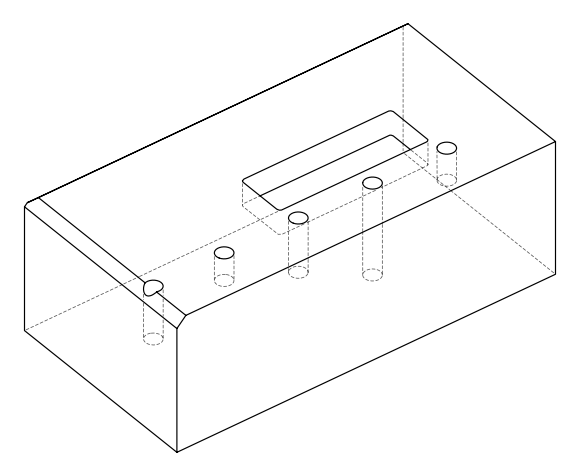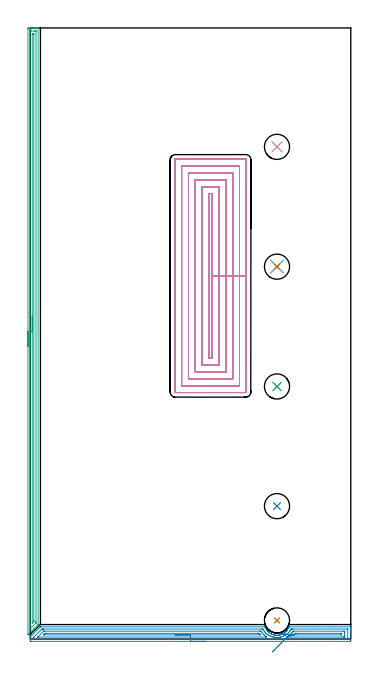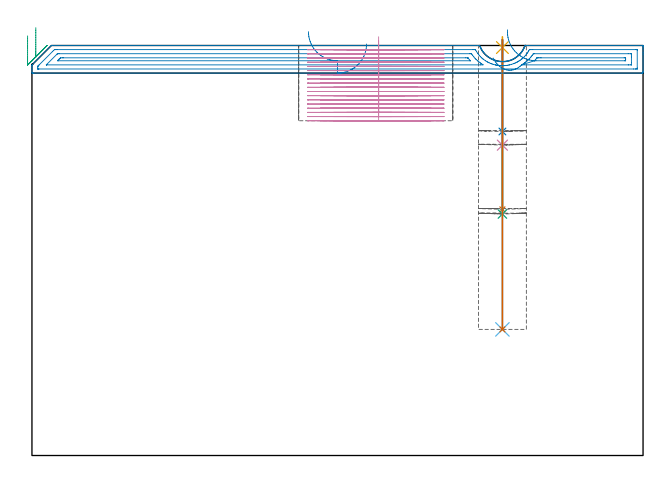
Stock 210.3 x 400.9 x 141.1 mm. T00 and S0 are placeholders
(PLAN: 10 operations, 5 tool changes, 87.2 min)
(1 INDEXABLE_INSERT_DRILL_BLIND_HOLE_FROM_SOLID | STEP1POCKET | NXT0302_004 | 0.24 min | 11996 mm3)
(2 INDEXABLE_INSERT_DRILL_BLIND_HOLE_FROM_SOLID_1 | STEP1POCKET_1 | NXT0302_004 | 0.13 min | 6274 mm3)
(3 INDEXABLE_INSERT_DRILL_BLIND_HOLE_FROM_SOLID_2 | STEP1POCKET_2 | NXT0302_004 | 0.24 min | 12337 mm3)
(4 INDEXABLE_INSERT_DRILL_BLIND_HOLE_FROM_SOLID_3 | STEP1POCKET_4 | NXT0302_004 | 0.15 min | 7277 mm3)
(5 SPOT_DRILL | STEP1POCKET_3 | NXT0321_9005460120000 | 0.03 min | 6 mm3)
(6 DRILL_BLIND_HOLE_INTO_CENTER | STEP1POCKET_3 | NXT0301_065 | 0.4 min | 6659 mm3)
(7 DRILL_TO_ENLARGE_BLIND_HOLE | STEP1POCKET_3 | UGT0301_376 | 0.4 min | 14191 mm3)
(8 AREA_MILL | FG_CHAMFER_SURFACE | UGT0205_001 | 6.81 min | 9348 mm3)
(9 AREA_MILL_1 | FG_CHAMFER_SURFACE_1 | UGT0205_001 | 9.65 min | 8832 mm3)
(10 MILL_RECTANGULAR_POCKET | POCKET_RECTANGULAR_STRAIGHT | NXT0201_008 | Follow Part, ap 1.5, ae 75% | 69.12 min | 218193 mm3)
(TOOL NXT0302_004 | Index. Insert Drill 16.5mm [880-D1650L20-05] | D16.5 PA176 FL83 Z2)
(TOOL NXT0321_9005460120000 | NC Spot Drill, 142deg, 12mm, Carbide, Uncoated | D12 PA142 FL30 Z2)
(TOOL NXT0301_065 | Carbide Drill 9.4mm [860.1-0940-075A1-MM 2214] | D9.4 PA140 FL98 Z2)
(TOOL UGT0301_376 | Twist Drill Flat Bottom 16.5 mm | D16.5 PA180 FL125 Z2)
(TOOL UGT0205_001 | Chamfer Mill 20 x 3 x 45 deg. | D20 FL50 Z2)
(TOOL NXT0201_008 | ENDMILL 6mm [2P460-0600-NA 1630] | D6 FL26 Z6)
(OP 1 INDEXABLE_INSERT_DRILL_BLIND_HOLE_FROM_SOLID)
G17 G21 G94 G90
T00 M6
G54
G17 G0 G90 X161.9 Y12.2 S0 M3
G43 Z151.1 H1
G94 G81 G98 Z84.7 F250. R143.1
G80
M5
M2
(OP 2 INDEXABLE_INSERT_DRILL_BLIND_HOLE_FROM_SOLID_1)
G17 G21 G94 G90
T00 M6
G54
G17 G0 G90 X161.9 Y87.2 S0 M3
G43 Z151.1 H1
G94 G81 G98 Z111.5 F250. R143.1
G80
M5
M2
(OP 3 INDEXABLE_INSERT_DRILL_BLIND_HOLE_FROM_SOLID_2)
G17 G21 G94 G90
T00 M6
G54
G17 G0 G90 X161.9 Y165.7 S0 M3
G43 Z151.1 H1
G94 G81 G98 Z83.1 F250. R143.1
G80
M5
M2
(OP 4 INDEXABLE_INSERT_DRILL_BLIND_HOLE_FROM_SOLID_3)
G17 G21 G94 G90
T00 M6
G54
G17 G0 G90 X161.9 Y322.9 S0 M3
G43 Z151.1 H1
G94 G81 G98 Z106.8 F250. R143.1
G80
M5
M2
(OP 5 SPOT_DRILL)
G17 G21 G94 G90
T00 M6
G54
G17 G0 G90 X161.9 Y244.3 S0 M3
G43 Z151.1 H0
G94 G81 G98 Z140.39 F250. R144.1
G80
M5
M2
(OP 6 DRILL_BLIND_HOLE_INTO_CENTER)
G17 G21 G94 G90
T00 M6
G54
G17 G0 G90 X161.9 Y244.3 S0 M3
G43 Z151.1 H1
G94 G81 G98 Z43.4 F250. R143.1
G80
M5
M2
(OP 7 DRILL_TO_ENLARGE_BLIND_HOLE)
G17 G21 G94 G90
T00 M6
G54
G17 G0 G90 X161.9 Y244.3 S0 M3
G43 Z151.1 H0
G94 G73 G98 Z43.4 F250. Q16.283 R143.1
G80
M5
M2
(OP 8 AREA_MILL)
G17 G21 G94 G90
T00 M6
G54
G17 G0 G90 X115.15 Y-1.5 S1061 M3
G43 Z151.1 H0
Z141.6
G94 G1 X115.112 Z140.728 F250.
X114.998 Z139.863
X114.809 Z139.012
X114.547 Z138.18
X114.213 Z137.374
X113.81 Z136.6
X113.342 Z135.864
X112.81 Z135.172
X112.221 Z134.529
X111.578 Z133.94
X110.886 Z133.408
X110.15 Z132.94
X109.376 Z132.537
X108.57 Z132.203
X107.738 Z131.941
X106.887 Z131.752
X106.022 Z131.638
X105.15 Z131.6
X0.619
X0.361 Y-1.498 Z131.602
X0.003 Y-1.491 Z131.606
X0. Y-1.466 Z131.631
Y-0.253 Z132.842
Y0.423 Z133.522
Y1.061 Z134.16
X0.001 Y1.162 Z134.261
X0.01 Y1.301 Z134.395
X0.145 Y1.446 Z134.545
X6.389 Y7.69 Z140.788
X6.602 Y7.901 Z140.998
X6.705 Y7.997 Z141.088
X6.873 Y8. Z141.1
X153.395
X154.097 Y7.997 Z141.089
X154.238 Y7.65 Z140.749
X154.246 Y7.629 Z140.728
X154.289 Y7.537 Z140.637
X154.451 Y7.191 Z140.287
X154.535 Y7.009 Z140.109
X154.547 Y6.985 Z140.084
X154.79 Y6.534 Z139.633
X154.924 Y6.315 Z139.414
X155.061 Y6.091 Z139.191
X155.107 Y6.024 Z139.124
X155.139 Y5.977 Z139.077
X155.259 Y5.821 Z138.92
X155.441 Y5.582 Z138.681
X155.48 Y5.536 Z138.634
X155.561 Y5.439 Z138.535
X155.684 Y5.289 Z138.388
X155.761 Y5.197 Z138.297
X156.032 Y4.907 Z138.004
X156.357 Y4.599 Z137.696
X156.695 Y4.304 Z137.402
X156.924 Y4.124 Z137.223
X157.366 Y3.82 Z136.918
X157.817 Y3.537 Z136.636
X158.043 Y3.409 Z136.509
X158.374 Y3.247 Z136.345
X158.525 Y3.179 Z136.279
X158.71 Y3.097 Z136.196
X159.154 Y2.93 Z136.027
X159.202 Y2.915 Z136.011
X159.602 Y2.786 Z135.881
X160.047 Y2.672 Z135.766
X160.433 Y2.591 Z135.69
X160.495 Y2.579 Z135.676
X160.542 Y2.573 Z135.668
X160.887 Y2.516 Z135.614
X161.06 Y2.498 Z135.596
X161.137 Y2.49 Z135.587
X161.388 Y2.472 Z135.566
X161.611 Y2.46 Z135.557
X161.771 Y2.456 Z135.555
X161.873 Y2.455 Z135.552
X161.946 Y2.453 Z135.551
X162.009 Y2.455 Z135.553
X162.02
X162.193 Y2.464 Z135.554
X162.281 Y2.465 Z135.559
X162.289 Y2.466 Z135.56
X162.597 Y2.488 Z135.581
X162.913 Y2.518 Z135.612
X163.173 Y2.557 Z135.651
X163.375 Y2.593 Z135.692
X163.494 Y2.617 Z135.714
X163.621 Y2.642 Z135.736
X164.066 Y2.75 Z135.844
X164.514 Y2.887 Z135.981
X164.958 Y3.046 Z136.144
X165.01 Y3.068 Z136.166
X165.361 Y3.219 Z136.318
X165.758 Y3.41 Z136.508
X165.851 Y3.461 Z136.559
X166.302 Y3.736 Z136.832
X166.449 Y3.834 Z136.93
X166.744 Y4.029 Z137.127
X166.869 Y4.126 Z137.224
X167.099 Y4.305 Z137.401
X167.636 Y4.782 Z137.878
X167.848 Y5.001 Z138.097
X167.988 Y5.145 Z138.243
X168.039 Y5.197 Z138.296
X168.291 Y5.491 Z138.589
X168.498 Y5.751 Z138.851
X168.529 Y5.791 Z138.891
X168.583 Y5.87 Z138.969
X168.736 Y6.091 Z139.191
X169.01 Y6.534 Z139.632
X169.258 Y6.985 Z140.084
X169.292 Y7.055 Z140.154
X169.358 Y7.191 Z140.286
X169.422 Y7.319 Z140.417
X169.562 Y7.664 Z140.762
X169.653 Y7.884 Z140.975
X169.703 Y7.999 Z141.087
X170.37 Y8. Z141.1
X210.128
X210.29 Y7.997 Z141.088
X210.298 Y7.859 Z140.951
X210.3 Y7.714 Z140.813
Y7.428 Z140.528
Y6.753 Z139.848
Y5.539 Z138.636
Y5.001 Z138.096
Y-0.86 Z132.238
X210.297 Y-1.129 Z131.969
X210.29 Y-1.493 Z131.605
X210.057 Y-1.497 Z131.601
X209.681 Y-1.5 Z131.6
X105.15
Y-0.086 Z133.014
X2.406 Y-0.085 Z133.015
X2.234 Y-0.084 Z133.016
X2.054 Y-0.08 Z133.02
X2.016 Y-0.079 Z133.021
X2.01 Y-0.056 Z133.044
X2.006 Y-0.025 Z133.075
X2.001 Y0.144 Z133.244
X2.006 Y0.623 Z133.723
X2.01 Y0.821 Z133.921
X2.022 Y0.861 Z133.961
X2.046 Y0.889 Z133.989
X2.088 Y0.935 Z134.035
X2.406 Y1.256 Z134.356
X2.528 Y1.379 Z134.479
X7.028 Y5.877 Z138.977
X7.399 Y6.237 Z139.337
X7.767 Y6.579 Z139.679
X7.942 Y6.581 Z139.681
X8.66 Y6.585 Z139.685
X8.831 Y6.586 Z139.686
X151.779 Y6.585 Z139.685
X152.502 Y6.58 Z139.68
X152.598 Y6.579 Z139.679
X152.687 Y6.445 Z139.545
X153.023 Y5.877 Z138.977
X153.395 Y5.299 Z138.399
X153.622 Y5.001 Z138.101
X153.919 Y4.635 Z137.735
X154.289 Y4.211 Z137.311
X154.373 Y4.126 Z137.226
X154.786 Y3.734 Z136.834
X155.182 Y3.389 Z136.489
X155.359 Y3.25 Z136.35
X156.075 Y2.747 Z135.847
X156.686 Y2.374 Z135.474
X156.969 Y2.223 Z135.323
X157.284 Y2.065 Z135.165
X157.862 Y1.821 Z134.921
X157.999 Y1.767 Z134.867
X158.313 Y1.653 Z134.753
X158.756 Y1.503 Z134.603
X158.769 Y1.498 Z134.598
X159.467 Y1.323 Z134.423
X159.649 Y1.284 Z134.384
X159.923 Y1.23 Z134.33
X160.542 Y1.129 Z134.229
X160.963 Y1.086 Z134.186
X161.436 Y1.057 Z134.157
X161.899 Y1.045 Z134.145
X162.329 Y1.055 Z134.155
X162.755 Y1.081 Z134.181
X163.223 Y1.125 Z134.225
X163.555 Y1.173 Z134.273
X164.116 Y1.277 Z134.377
X164.301 Y1.317 Z134.417
X165.01 Y1.495 Z134.595
X165.02 Y1.498 Z134.598
X165.903 Y1.806 Z134.906
X166.307 Y1.978 Z135.078
X166.796 Y2.204 Z135.304
X166.911 Y2.262 Z135.362
X167.119 Y2.374 Z135.474
X167.472 Y2.588 Z135.688
X167.69 Y2.724 Z135.824
X168.009 Y2.938 Z136.038
X168.443 Y3.25 Z136.35
X168.522 Y3.31 Z136.41
X168.583 Y3.359 Z136.459
X168.992 Y3.725 Z136.825
X169.451 Y4.151 Z137.251
X169.477 Y4.179 Z137.279
X169.869 Y4.617 Z137.717
X170.189 Y5.001 Z138.101
X170.268 Y5.101 Z138.201
X170.37 Y5.239 Z138.339
X170.623 Y5.629 Z138.729
X170.777 Y5.877 Z138.977
X170.956 Y6.178 Z139.278
X171.182 Y6.57 Z139.67
X171.264 Y6.579 Z139.679
X171.438 Y6.582 Z139.682
X172.157 Y6.585 Z139.685
X172.328 Y6.586 Z139.686
X207.894 Y6.585 Z139.685
X208.066 Y6.584 Z139.684
X208.246 Y6.58 Z139.68
X208.284 Y6.579 Z139.679
X208.29 Y6.556 Z139.656
X208.294 Y6.525 Z139.625
X208.299 Y6.356 Z139.456
X208.3 Y0.225 Z133.325
X208.298 Y0.092 Z133.192
X208.294 Y-0.014 Z133.086
X208.29 Y-0.078 Z133.022
X208.255 Y-0.079 Z133.021
X207.894 Y-0.084 Z133.016
X207.723 Y-0.085 Z133.015
X207.001 Y-0.086 Z133.014
X105.15
Y1.328 Z134.428
X5.086 Y1.329 Z134.429
X4.984 Y1.33 Z134.43
X4.952 Y1.333 Z134.433
X4.945 Y1.334 Z134.434
X4.954 Y1.347 Z134.447
X4.989 Y1.388 Z134.488
X5.092 Y1.493 Z134.593
X8.66 Y5.06 Z138.16
X8.759 Y5.149 Z138.249
X8.778 Y5.165 Z138.265
X8.796 Y5.167 Z138.267
X8.84 Y5.17 Z138.27
X9.02 Y5.171 Z138.271
X9.38 Y5.172 Z138.272
X150.715 Y5.171 Z138.271
X150.888 Y5.17 Z138.27
X151.235 Y5.165 Z138.265
X151.266 Y5.162 Z138.262
X151.274 Y5.154 Z138.254
X151.293 Y5.132 Z138.232
X151.608 Y4.664 Z137.764
X152.027 Y4.126 Z137.226
X152.502 Y3.571 Z136.671
X152.803 Y3.25 Z136.35
X153.395 Y2.701 Z135.801
X153.782 Y2.374 Z135.474
X154.289 Y2.008 Z135.108
X154.593 Y1.796 Z134.896
X155.043 Y1.498 Z134.598
X155.182 Y1.405 Z134.505
X155.218 Y1.335 Z134.435
X154.289 Y1.329 Z134.429
X105.15 Y1.328 Z134.428
Y2.743 Z135.843
X9.177
X8.994 Y2.745 Z135.845
X8.917 Y2.747 Z135.847
X8.813 Y2.753 Z135.853
X8.879 Y2.823 Z135.923
X8.984 Y2.932 Z136.032
X9.299 Y3.25 Z136.35
X9.425 Y3.376 Z136.476
X9.553 Y3.504 Z136.604
X9.769 Y3.711 Z136.811
X9.801 Y3.741 Z136.841
X9.837 Y3.75 Z136.85
X9.934 Y3.753 Z136.853
X10.447 Y3.756 Z136.856
X10.823 Y3.757 Z136.857
X149.304
X149.821 Y3.753 Z136.853
X149.992 Y3.75 Z136.85
X150.016 Y3.747 Z136.847
X150.038 Y3.725 Z136.825
X150.081 Y3.676 Z136.776
X150.715 Y2.915 Z136.015
X150.843 Y2.757 Z135.857
X150.848 Y2.748 Z135.848
X150.84 Y2.747 Z135.847
X150.799 Y2.744 Z135.844
X150.715 Y2.743 Z135.843
X105.15
X104.278 Z135.881
X103.414 Z135.995
X102.562 Z136.183
X101.73 Z136.446
X100.924 Z136.78
X100.15 Z137.182
X99.414 Z137.651
X98.722 Z138.182
X98.079 Z138.772
X97.49 Z139.415
X96.959 Z140.107
X96.49 Z140.843
X96.087 Z141.616
X95.753 Z142.422
X95.491 Z143.254
X95.302 Z144.106
X95.188 Z144.971
X95.15 Z145.843
G0 Z151.1
X158.716 Y-8.591
Z136.783
G1 X159.093 Y-8.21 Z136.095
X159.51 Y-7.787 Z135.457
X159.965 Y-7.326 Z134.872
X160.454 Y-6.83 Z134.346
X160.974 Y-6.304 Z133.883
X161.519 Y-5.751 Z133.487
X162.087 Y-5.175 Z133.159
X162.673 Y-4.582 Z132.903
X163.272 Y-3.974 Z132.721
X163.88 Y-3.358 Z132.614
X164.493 Y-2.738 Z132.582
X165.105 Y-2.117 Z132.627
X165.712 Y-1.502 Z132.748
X166.309 Y-0.897 Z132.943
X166.892 Y-0.306 Z133.212
X167.456 Y0.265 Z133.552
X167.997 Y0.814 Z133.961
X168.512 Y1.335 Z134.435
X168.525 Y1.349 Z134.449
X168.545 Y1.364 Z134.464
X168.583 Y1.391 Z134.491
X168.651 Y1.433 Z134.533
X168.756 Y1.498 Z134.598
X169.189 Y1.781 Z134.881
X169.477 Y1.976 Z135.076
X169.71 Y2.146 Z135.246
X170.012 Y2.374 Z135.474
X170.207 Y2.534 Z135.634
X170.37 Y2.673 Z135.773
X170.674 Y2.953 Z136.053
X170.989 Y3.25 Z136.35
X171.125 Y3.386 Z136.486
X171.264 Y3.53 Z136.63
X171.545 Y3.845 Z136.945
X171.781 Y4.126 Z137.226
X171.947 Y4.332 Z137.432
X172.157 Y4.606 Z137.706
X172.516 Y5.131 Z138.231
X172.534 Y5.156 Z138.256
X172.589 Y5.165 Z138.265
X172.704 Y5.168 Z138.268
X172.878 Y5.171 Z138.271
X205.214
X205.935 Y5.17 Z138.27
X206.107 Y5.168 Z138.268
X206.272 Y5.165 Z138.265
X206.29 Y5.001 Z138.101
X206.296 Y4.816 Z137.916
X206.3 Y4.126 Z137.226
Y3.937 Z137.037
Y2.185 Z135.285
X206.299 Y1.498 Z134.598
X206.297 Y1.404 Z134.504
X206.294 Y1.357 Z134.457
X206.291 Y1.338 Z134.438
X206.275 Y1.334 Z134.434
X206.107 Y1.332 Z134.432
X205.387 Y1.329 Z134.429
X205.214 Y1.328 Z134.428
X168.621 Y1.329 Z134.429
X168.583 Y1.33 Z134.43
X168.537 Y1.333 Z134.433
X168.512 Y1.335 Z134.435
X172.952 Y2.749 Z135.849
X172.971 Y2.779 Z135.879
X172.992 Y2.809 Z135.909
X173.371 Y3.25 Z136.35
X173.768 Y3.719 Z136.819
X173.791 Y3.744 Z136.844
X173.817 Y3.75 Z136.85
X173.944 Y3.753 Z136.853
X174.321 Y3.756 Z136.856
X174.837 Y3.757 Z136.857
X175.213
X203.803
X204.158 Y3.756 Z136.856
X204.218 Y3.754 Z136.854
X204.279 Y3.75 Z136.85
X204.29 Y3.746 Z136.846
X204.294 Y3.725 Z136.825
X204.297 Y3.675 Z136.775
X204.3 Y3.27 Z136.37
Y3.25 Z136.35
X204.295 Y2.822 Z135.922
X204.292 Y2.769 Z135.869
X204.289 Y2.75 Z135.85
X204.254 Y2.748 Z135.848
X204.117 Y2.745 Z135.845
X203.944 Y2.743 Z135.843
X173.427
X173.05 Y2.745 Z135.845
X172.983 Y2.747 Z135.847
X172.952 Y2.749 Z135.849
X172.086 Y2.807 Z135.945
X171.233 Y2.863 Z136.115
X170.397 Y2.919 Z136.36
X169.586 Y2.972 Z136.677
X168.806 Y3.024 Z137.063
X168.062 Y3.074 Z137.516
X167.36 Y3.12 Z138.033
X166.706 Y3.164 Z138.608
X166.105 Y3.204 Z139.239
X165.56 Y3.24 Z139.92
X165.077 Y3.272 Z140.645
X164.659 Y3.299 Z141.41
X164.309 Y3.323 Z142.209
X164.03 Y3.341 Z143.035
X163.823 Y3.355 Z143.883
X163.691 Y3.364 Z144.745
X163.635 Y3.367 Z145.616
X163.655 Y3.366 Z146.488
G0 Z151.1
M5
M2
(OP 9 AREA_MILL_1)
G17 G21 G94 G90
T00 M6
G54
G17 G0 G90 X-1.5 Y191.85 S1061 M3
G43 Z151.1 H0
Z144.4
G94 G1 Y191.888 Z143.528 F250.
Y192.002 Z142.664
Y192.191 Z141.812
Y192.453 Z140.98
Y192.787 Z140.174
Y193.19 Z139.4
Y193.658 Z138.664
Y194.19 Z137.972
Y194.779 Z137.329
Y195.422 Z136.74
Y196.114 Z136.208
Y196.85 Z135.74
Y197.624 Z135.337
Y198.43 Z135.003
Y199.262 Z134.741
Y200.114 Z134.552
Y200.978 Z134.438
Y201.85 Z134.4
Y400.276
X-1.498 Y400.583 Z134.401
X-1.494 Y400.89 Z134.403
X-1.198 Y400.9 Z134.699
X2.285 Z138.18
X2.81 Z138.707
X3.156 Z139.052
X3.681 Z139.577
X4.027 Z139.922
X4.719 Z140.618
X4.96 Z140.86
X5.082 Y400.897 Z140.974
X5.197 Y400.89 Z141.088
X5.2 Y400.722 Z141.1
Y9.681
X5.197 Y9.505 Z141.089
X5.117 Y9.416 Z141.014
X2.285 Y6.585 Z138.185
X-1.453 Y2.847 Z134.445
X-1.495 Y2.816 Z134.402
X-1.499 Y2.823 Z134.399
X-1.5 Y2.978 Z134.4
Y201.85
X-0.086 Z135.814
X-0.085 Y398.24 Z135.815
X-0.084 Y398.488 Z135.816
X-0.08 Y398.811 Z135.82
X-0.079 Y398.882 Z135.821
X0.009 Y398.89 Z135.909
X0.145 Y398.897 Z136.045
X0.544 Y398.899 Z136.444
X1.013 Y398.9 Z136.913
X2.755 Z138.655
X3.156 Z139.056
X3.628 Y398.898 Z139.528
X3.752 Y398.892 Z139.652
X3.777 Y398.89 Z139.677
X3.779 Y398.846 Z139.679
X3.783 Y398.738 Z139.683
X3.785 Y398.488 Z139.685
Y11.469
X3.783 Y10.825 Z139.683
X3.78 Y10.575 Z139.68
X3.778 Y10.54 Z139.678
X3.747 Y10.504 Z139.647
X3.688 Y10.44 Z139.588
X3.598 Y10.348 Z139.498
X3.486 Y10.236 Z139.386
X0.25 Y7. Z136.15
X0.013 Y6.771 Z135.913
X-0.048 Y6.714 Z135.852
X-0.079 Y6.693 Z135.821
X-0.082 Y6.748 Z135.818
X-0.084 Y7. Z135.816
X-0.085 Y7.367 Z135.815
X-0.086 Y7.646 Z135.814
Y201.85
X1.328 Z137.228
X1.329 Y396.7 Z137.229
X1.33 Y396.787 Z137.23
X1.334 Y396.876 Z137.234
X1.336 Y396.891 Z137.236
X1.343 Y396.894 Z137.243
X1.366 Y396.898 Z137.266
X1.415 Y396.899 Z137.315
X2.092 Z137.992
X2.285 Y396.894 Z138.185
X2.349 Y396.89 Z138.249
X2.365 Y396.886 Z138.265
X2.367 Y396.847 Z138.267
X2.37 Y396.789 Z138.27
X2.371 Y396.7 Z138.271
Y396.612
Y12.186
X2.37 Y12.009 Z138.27
X2.365 Y11.656 Z138.265
X2.363 Y11.573 Z138.263
X2.356 Y11.562 Z138.256
X2.335 Y11.537 Z138.235
X2.285 Y11.484 Z138.185
X2.278 Y11.477 Z138.178
X1.415 Y10.614 Z137.315
X1.395 Y10.595 Z137.295
X1.374 Y10.575 Z137.274
X1.352 Y10.562 Z137.252
X1.334 Y10.558 Z137.234
X1.332 Y10.575 Z137.232
X1.33 Y10.601 Z137.23
X1.329 Y10.663 Z137.229
X1.328 Y201.85 Z137.228
Y202.722 Z137.267
Y203.586 Z137.38
Y204.438 Z137.569
Y205.27 Z137.832
Y206.076 Z138.165
Y206.85 Z138.568
Y207.586 Z139.037
Y208.278 Z139.568
Y208.921 Z140.157
Y209.51 Z140.801
Y210.042 Z141.493
Y210.51 Z142.228
Y210.913 Z143.002
Y211.247 Z143.808
Y211.509 Z144.64
Y211.698 Z145.492
Y211.812 Z146.357
Y211.85 Z147.228
G0 Z151.1
M5
M2
(OP 10 MILL_RECTANGULAR_POCKET)
G17 G21 G94 G90
T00 M6
G54
G17 G0 G90 X119.3 Y221.684 S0 M3
G43 Z151.1 H1
Z144.1
G94 G1 Y238.25 Z139.661 F250.
Y292.3 F500.
X117.3
Y184.2
X119.3
Y238.25
X123.8
Y296.8
X112.8
Y179.7
X123.8
Y238.25
X128.3
Y301.3
X108.3
Y175.2
X128.3
Y238.25
X132.8
Y305.8
X103.8
Y170.7
X132.8
Y238.25
X137.3
Y310.3
X99.3
Y166.2
X137.3
Y238.25
X141.8
Y314.5
G3 X141.5 Y314.8 R0.3
G1 X95.1
G3 X94.8 Y314.5 R0.3
G1 Y162.
G3 X95.1 Y161.7 R0.3
G1 X141.5
G3 X141.8 Y162. R0.3
G1 Y238.25
Y239.25
G0 X119.3 Y221.684 Z142.661
G1 Y238.25 Z138.222 F250.
Y292.3 F500.
X117.3
Y184.2
X119.3
Y238.25
X123.8
Y296.8
X112.8
Y179.7
X123.8
Y238.25
X128.3
Y301.3
X108.3
Y175.2
X128.3
Y238.25
X132.8
Y305.8
X103.8
Y170.7
X132.8
Y238.25
X137.3
Y310.3
X99.3
Y166.2
X137.3
Y238.25
X141.8
Y314.5
G3 X141.5 Y314.8 R0.3
G1 X95.1
G3 X94.8 Y314.5 R0.3
G1 Y162.
G3 X95.1 Y161.7 R0.3
G1 X141.5
G3 X141.8 Y162. R0.3
G1 Y238.25
Y239.25
G0 X119.3 Y221.684 Z141.222
G1 Y238.25 Z136.783 F250.
Y292.3 F500.
X117.3
Y184.2
X119.3
Y238.25
X123.8
Y296.8
X112.8
Y179.7
X123.8
Y238.25
X128.3
Y301.3
X108.3
Y175.2
X128.3
Y238.25
X132.8
Y305.8
X103.8
Y170.7
X132.8
Y238.25
X137.3
Y310.3
X99.3
Y166.2
X137.3
Y238.25
X141.8
Y314.5
G3 X141.5 Y314.8 R0.3
G1 X95.1
G3 X94.8 Y314.5 R0.3
G1 Y162.
G3 X95.1 Y161.7 R0.3
G1 X141.5
G3 X141.8 Y162. R0.3
G1 Y238.25
Y239.25
G0 X119.3 Y221.684 Z139.783
G1 Y238.25 Z135.344 F250.
Y292.3 F500.
X117.3
Y184.2
X119.3
Y238.25
X123.8
Y296.8
X112.8
Y179.7
X123.8
Y238.25
X128.3
Y301.3
X108.3
Y175.2
X128.3
Y238.25
X132.8
Y305.8
X103.8
Y170.7
X132.8
Y238.25
X137.3
Y310.3
X99.3
Y166.2
X137.3
Y238.25
X141.8
Y314.5
G3 X141.5 Y314.8 R0.3
G1 X95.1
G3 X94.8 Y314.5 R0.3
G1 Y162.
G3 X95.1 Y161.7 R0.3
G1 X141.5
G3 X141.8 Y162. R0.3
G1 Y238.25
Y239.25
G0 X119.3 Y221.684 Z138.344
G1 Y238.25 Z133.905 F250.
Y292.3 F500.
X117.3
Y184.2
X119.3
Y238.25
X123.8
Y296.8
X112.8
Y179.7
X123.8
Y238.25
X128.3
Y301.3
X108.3
Y175.2
X128.3
Y238.25
X132.8
Y305.8
X103.8
Y170.7
X132.8
Y238.25
X137.3
Y310.3
X99.3
Y166.2
X137.3
Y238.25
X141.8
Y314.5
G3 X141.5 Y314.8 R0.3
G1 X95.1
G3 X94.8 Y314.5 R0.3
G1 Y162.
G3 X95.1 Y161.7 R0.3
G1 X141.5
G3 X141.8 Y162. R0.3
G1 Y238.25
Y239.25
G0 X119.3 Y221.684 Z136.905
G1 Y238.25 Z132.467 F250.
Y292.3 F500.
X117.3
Y184.2
X119.3
Y238.25
X123.8
Y296.8
X112.8
Y179.7
X123.8
Y238.25
X128.3
Y301.3
X108.3
Y175.2
X128.3
Y238.25
X132.8
Y305.8
X103.8
Y170.7
X132.8
Y238.25
X137.3
Y310.3
X99.3
Y166.2
X137.3
Y238.25
X141.8
Y314.5
G3 X141.5 Y314.8 R0.3
G1 X95.1
G3 X94.8 Y314.5 R0.3
G1 Y162.
G3 X95.1 Y161.7 R0.3
G1 X141.5
G3 X141.8 Y162. R0.3
G1 Y238.25
Y239.25
G0 X119.3 Y221.684 Z135.467
G1 Y238.25 Z131.028 F250.
Y292.3 F500.
X117.3
Y184.2
X119.3
Y238.25
X123.8
Y296.8
X112.8
Y179.7
X123.8
Y238.25
X128.3
Y301.3
X108.3
Y175.2
X128.3
Y238.25
X132.8
Y305.8
X103.8
Y170.7
X132.8
Y238.25
X137.3
Y310.3
X99.3
Y166.2
X137.3
Y238.25
X141.8
Y314.5
G3 X141.5 Y314.8 R0.3
G1 X95.1
G3 X94.8 Y314.5 R0.3
G1 Y162.
G3 X95.1 Y161.7 R0.3
G1 X141.5
G3 X141.8 Y162. R0.3
G1 Y238.25
Y239.25
G0 X119.3 Y221.684 Z134.028
G1 Y238.25 Z129.589 F250.
Y292.3 F500.
X117.3
Y184.2
X119.3
Y238.25
X123.8
Y296.8
X112.8
Y179.7
X123.8
Y238.25
X128.3
Y301.3
X108.3
Y175.2
X128.3
Y238.25
X132.8
Y305.8
X103.8
Y170.7
X132.8
Y238.25
X137.3
Y310.3
X99.3
Y166.2
X137.3
Y238.25
X141.8
Y314.5
G3 X141.5 Y314.8 R0.3
G1 X95.1
G3 X94.8 Y314.5 R0.3
G1 Y162.
G3 X95.1 Y161.7 R0.3
G1 X141.5
G3 X141.8 Y162. R0.3
G1 Y238.25
Y239.25
G0 X119.3 Y221.684 Z132.589
G1 Y238.25 Z128.15 F250.
Y292.3 F500.
X117.3
Y184.2
X119.3
Y238.25
X123.8
Y296.8
X112.8
Y179.7
X123.8
Y238.25
X128.3
Y301.3
X108.3
Y175.2
X128.3
Y238.25
X132.8
Y305.8
X103.8
Y170.7
X132.8
Y238.25
X137.3
Y310.3
X99.3
Y166.2
X137.3
Y238.25
X141.8
Y314.5
G3 X141.5 Y314.8 R0.3
G1 X95.1
G3 X94.8 Y314.5 R0.3
G1 Y162.
G3 X95.1 Y161.7 R0.3
G1 X141.5
G3 X141.8 Y162. R0.3
G1 Y238.25
Y239.25
G0 X119.3 Y221.684 Z131.15
G1 Y238.25 Z126.711 F250.
Y292.3 F500.
X117.3
Y184.2
X119.3
Y238.25
X123.8
Y296.8
X112.8
Y179.7
X123.8
Y238.25
X128.3
Y301.3
X108.3
Y175.2
X128.3
Y238.25
X132.8
Y305.8
X103.8
Y170.7
X132.8
Y238.25
X137.3
Y310.3
X99.3
Y166.2
X137.3
Y238.25
X141.8
Y314.5
G3 X141.5 Y314.8 R0.3
G1 X95.1
G3 X94.8 Y314.5 R0.3
G1 Y162.
G3 X95.1 Y161.7 R0.3
G1 X141.5
G3 X141.8 Y162. R0.3
G1 Y238.25
Y239.25
G0 X119.3 Y221.684 Z129.711
G1 Y238.25 Z125.272 F250.
Y292.3 F500.
X117.3
Y184.2
X119.3
Y238.25
X123.8
Y296.8
X112.8
Y179.7
X123.8
Y238.25
X128.3
Y301.3
X108.3
Y175.2
X128.3
Y238.25
X132.8
Y305.8
X103.8
Y170.7
X132.8
Y238.25
X137.3
Y310.3
X99.3
Y166.2
X137.3
Y238.25
X141.8
Y314.5
G3 X141.5 Y314.8 R0.3
G1 X95.1
G3 X94.8 Y314.5 R0.3
G1 Y162.
G3 X95.1 Y161.7 R0.3
G1 X141.5
G3 X141.8 Y162. R0.3
G1 Y238.25
Y239.25
G0 X119.3 Y221.684 Z128.272
G1 Y238.25 Z123.833 F250.
Y292.3 F500.
X117.3
Y184.2
X119.3
Y238.25
X123.8
Y296.8
X112.8
Y179.7
X123.8
Y238.25
X128.3
Y301.3
X108.3
Y175.2
X128.3
Y238.25
X132.8
Y305.8
X103.8
Y170.7
X132.8
Y238.25
X137.3
Y310.3
X99.3
Y166.2
X137.3
Y238.25
X141.8
Y314.5
G3 X141.5 Y314.8 R0.3
G1 X95.1
G3 X94.8 Y314.5 R0.3
G1 Y162.
G3 X95.1 Y161.7 R0.3
G1 X141.5
G3 X141.8 Y162. R0.3
G1 Y238.25
Y239.25
G0 X119.3 Y221.684 Z126.833
G1 Y238.25 Z122.394 F250.
Y292.3 F500.
X117.3
Y184.2
X119.3
Y238.25
X123.8
Y296.8
X112.8
Y179.7
X123.8
Y238.25
X128.3
Y301.3
X108.3
Y175.2
X128.3
Y238.25
X132.8
Y305.8
X103.8
Y170.7
X132.8
Y238.25
X137.3
Y310.3
X99.3
Y166.2
X137.3
Y238.25
X141.8
Y314.5
G3 X141.5 Y314.8 R0.3
G1 X95.1
G3 X94.8 Y314.5 R0.3
G1 Y162.
G3 X95.1 Y161.7 R0.3
G1 X141.5
G3 X141.8 Y162. R0.3
G1 Y238.25
Y239.25
G0 X119.3 Y221.684 Z125.394
G1 Y238.25 Z120.956 F250.
Y292.3 F500.
X117.3
Y184.2
X119.3
Y238.25
X123.8
Y296.8
X112.8
Y179.7
X123.8
Y238.25
X128.3
Y301.3
X108.3
Y175.2
X128.3
Y238.25
X132.8
Y305.8
X103.8
Y170.7
X132.8
Y238.25
X137.3
Y310.3
X99.3
Y166.2
X137.3
Y238.25
X141.8
Y314.5
G3 X141.5 Y314.8 R0.3
G1 X95.1
G3 X94.8 Y314.5 R0.3
G1 Y162.
G3 X95.1 Y161.7 R0.3
G1 X141.5
G3 X141.8 Y162. R0.3
G1 Y238.25
Y239.25
G0 X119.3 Y221.684 Z123.956
G1 Y238.25 Z119.517 F250.
Y292.3 F500.
X117.3
Y184.2
X119.3
Y238.25
X123.8
Y296.8
X112.8
Y179.7
X123.8
Y238.25
X128.3
Y301.3
X108.3
Y175.2
X128.3
Y238.25
X132.8
Y305.8
X103.8
Y170.7
X132.8
Y238.25
X137.3
Y310.3
X99.3
Y166.2
X137.3
Y238.25
X141.8
Y314.5
G3 X141.5 Y314.8 R0.3
G1 X95.1
G3 X94.8 Y314.5 R0.3
G1 Y162.
G3 X95.1 Y161.7 R0.3
G1 X141.5
G3 X141.8 Y162. R0.3
G1 Y238.25
Y239.25
G0 X119.3 Y221.684 Z122.517
G1 Y238.25 Z118.078 F250.
Y292.3 F500.
X117.3
Y184.2
X119.3
Y238.25
X123.8
Y296.8
X112.8
Y179.7
X123.8
Y238.25
X128.3
Y301.3
X108.3
Y175.2
X128.3
Y238.25
X132.8
Y305.8
X103.8
Y170.7
X132.8
Y238.25
X137.3
Y310.3
X99.3
Y166.2
X137.3
Y238.25
X141.8
Y314.5
G3 X141.5 Y314.8 R0.3
G1 X95.1
G3 X94.8 Y314.5 R0.3
G1 Y162.
G3 X95.1 Y161.7 R0.3
G1 X141.5
G3 X141.8 Y162. R0.3
G1 Y238.25
Y239.25
G0 X119.3 Y221.684 Z121.078
G1 Y238.25 Z116.639 F250.
Y292.3 F500.
X117.3
Y184.2
X119.3
Y238.25
X123.8
Y296.8
X112.8
Y179.7
X123.8
Y238.25
X128.3
Y301.3
X108.3
Y175.2
X128.3
Y238.25
X132.8
Y305.8
X103.8
Y170.7
X132.8
Y238.25
X137.3
Y310.3
X99.3
Y166.2
X137.3
Y238.25
X141.8
Y314.5
G3 X141.5 Y314.8 R0.3
G1 X95.1
G3 X94.8 Y314.5 R0.3
G1 Y162.
G3 X95.1 Y161.7 R0.3
G1 X141.5
G3 X141.8 Y162. R0.3
G1 Y238.25
Y239.25
G0 X119.3 Y221.684 Z119.639
G1 Y238.25 Z115.2 F250.
Y292.3 F500.
X117.3
Y184.2
X119.3
Y238.25
X123.8
Y296.8
X112.8
Y179.7
X123.8
Y238.25
X128.3
Y301.3
X108.3
Y175.2
X128.3
Y238.25
X132.8
Y305.8
X103.8
Y170.7
X132.8
Y238.25
X137.3
Y310.3
X99.3
Y166.2
X137.3
Y238.25
X141.8
Y314.5
G3 X141.5 Y314.8 R0.3
G1 X95.1
G3 X94.8 Y314.5 R0.3
G1 Y162.
G3 X95.1 Y161.7 R0.3
G1 X141.5
G3 X141.8 Y162. R0.3
G1 Y238.25
Y239.25
G0 Z151.1
M5
M2
